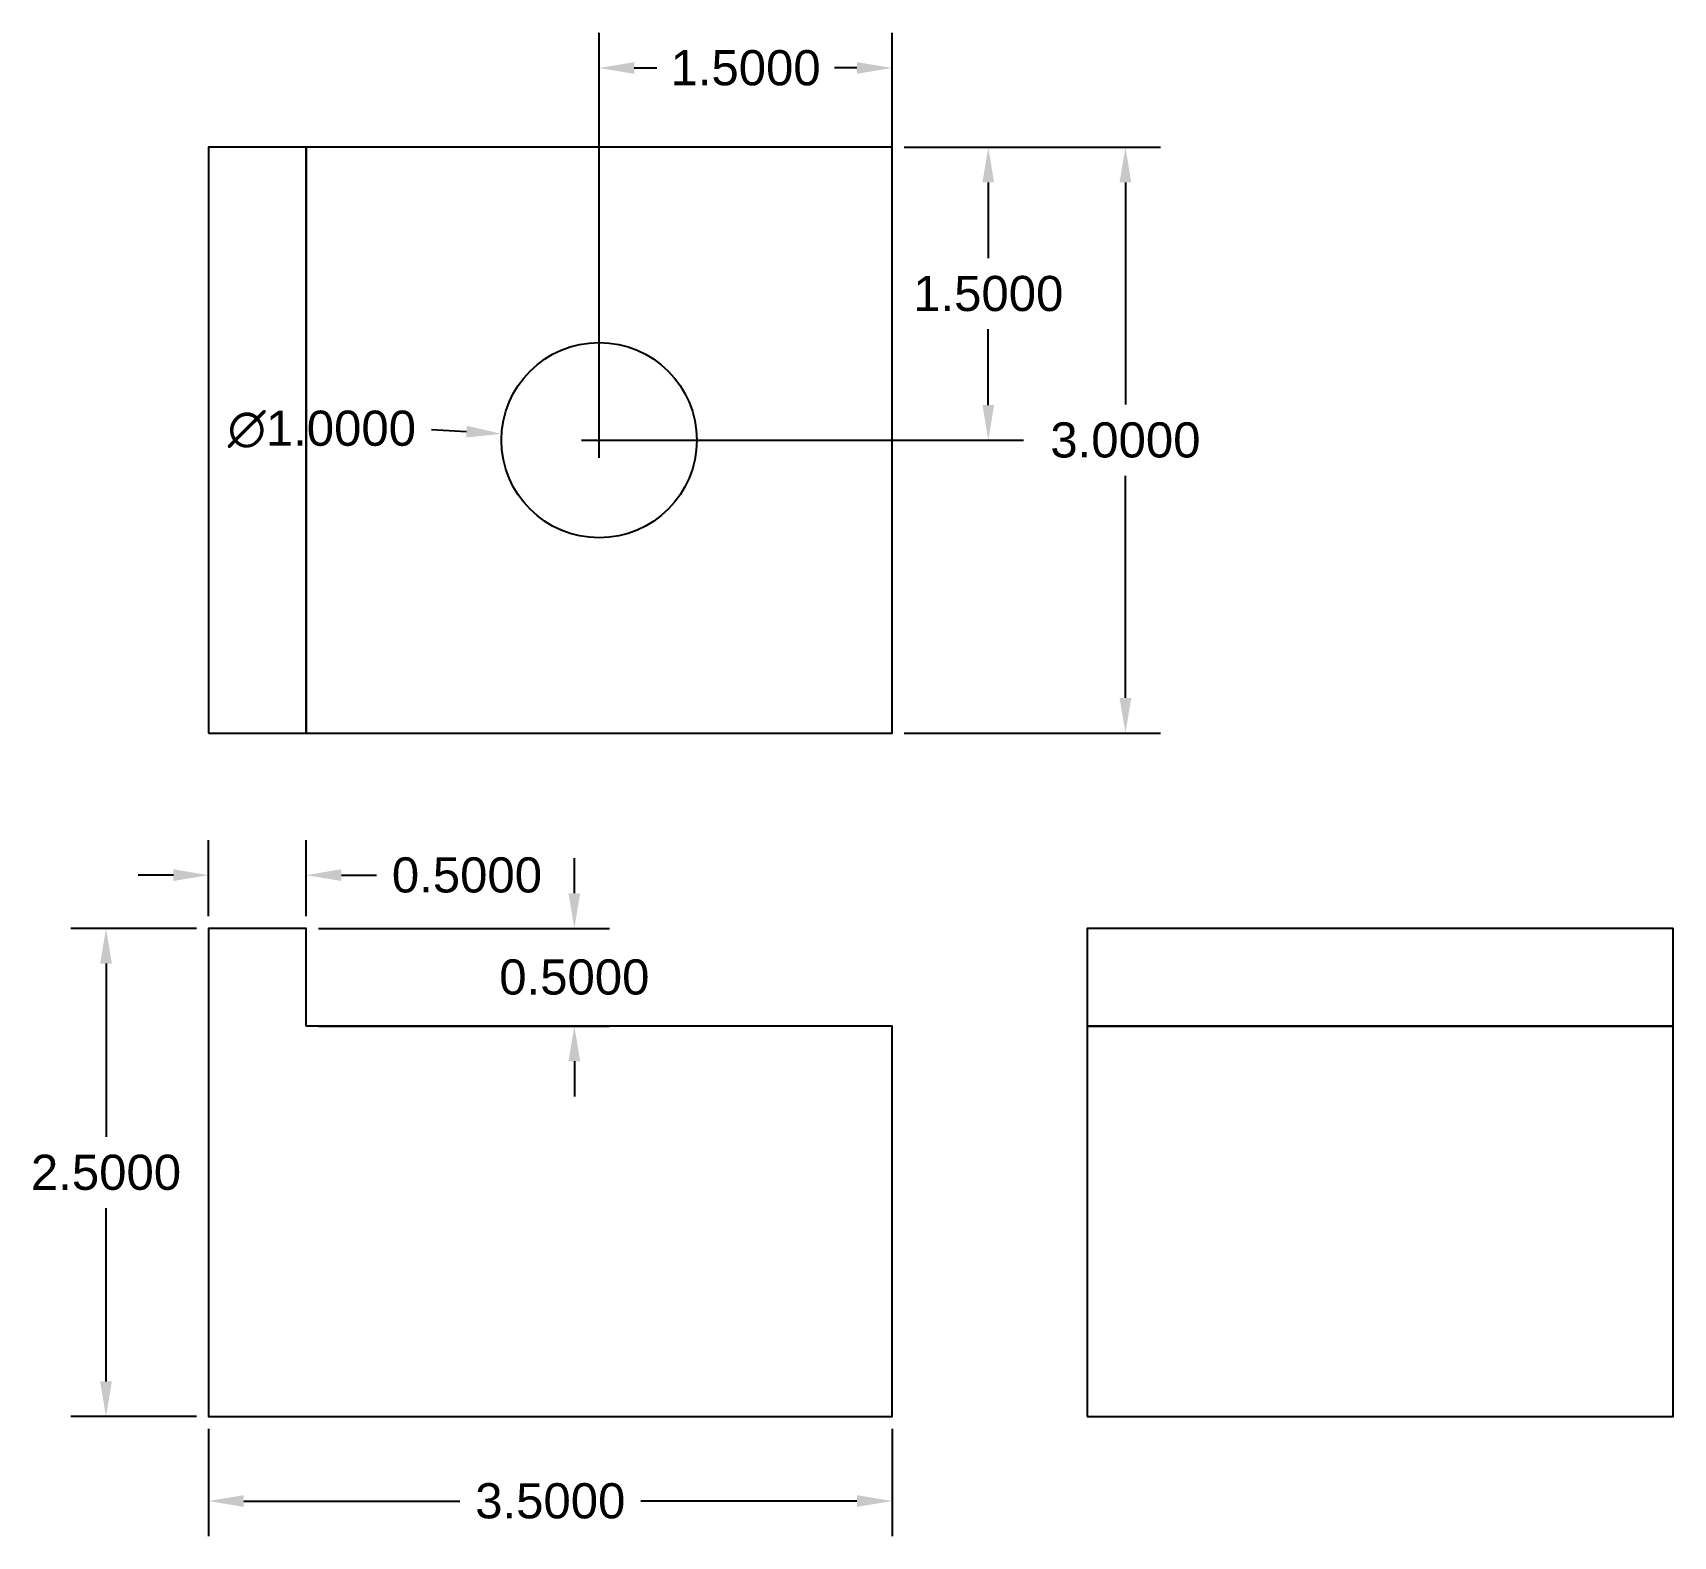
# Model space of a CAD drawing. Header units: inches. Extents: x -0.9 to 7.5, y -0.61 to 7.09.
import ezdxf

# ---------------------------------------------------------------- set-up
doc = ezdxf.new("R2010")
doc.units = ezdxf.units.IN
doc.header["$MEASUREMENT"] = 0
doc.styles.get("Standard").update_dxf_attribs({"font": 'arial.ttf'})
doc.dimstyles.get("Standard").update_dxf_attribs({"dimtxt": 0.18, "dimasz": 0.18, "dimexe": 0.18, "dimexo": 0.0625, "dimgap": 0.09, "dimtad": 0, "dimtih": 1, "dimtoh": 1, "dimdec": 4, "dimzin": 0, "dimdsep": 46, "dimtxsty": 'Standard', "dimcen": 0.09, "dimadec": 0, "dimazin": 0, "dimtfac": 1, "dimtdec": 4, "dimtofl": 0, "dimtmove": 0, "dimatfit": 3, "dimfxl": 1, "dimtolj": 1, "dimtzin": 0, "dimarcsym": 0})

# ---------------------------------------------------------------- blocks, each defined once
blk = doc.blocks.new('*D1')
at = {"color": 0, "lineweight": -2, "transparency": 16777216}
for p, q in [((3.5625, 6.5), (4.875, 6.5)), ((4.695, 6.32), (4.695, 5.182)), ((4.695, 3.68), (4.695, 4.818)), ((3.5625, 3.5), (4.875, 3.5))]:
    blk.add_line(p, q, dxfattribs=at)
at = {"color": 0, "transparency": 16777216}
for points in [[(4.665, 6.32), (4.725, 6.32), (4.695, 6.5)], [(4.665, 3.68), (4.725, 3.68), (4.695, 3.5)]]:
    blk.add_solid(points, dxfattribs=at)
at = {"layer": 'Defpoints', "color": 0, "transparency": 16777216}
for p in [(3.5, 6.5), (3.5, 3.5), (4.695, 3.5)]:
    blk.add_point(p, dxfattribs=at)
at = {"color": 0, "transparency": 16777216, "insert": (4.695, 5), "char_height": 0.18, "attachment_point": 5}
blk.add_mtext('\\A1;3.0000', dxfattribs=at)
blk = doc.blocks.new('*D2')
at = {"color": 0, "lineweight": -2, "transparency": 16777216}
for p, q in [((0, -0.0625), (0, -0.6122)), ((3.5, -0.0625), (3.5, -0.6122)), ((0.18, -0.4322), (1.2867, -0.4322)), ((3.32, -0.4322), (2.2133, -0.4322))]:
    blk.add_line(p, q, dxfattribs=at)
at = {"color": 0, "transparency": 16777216}
for points in [[(0.18, -0.4022), (0.18, -0.4622), (0, -0.4322)], [(3.32, -0.4022), (3.32, -0.4622), (3.5, -0.4322)]]:
    blk.add_solid(points, dxfattribs=at)
at = {"layer": 'Defpoints', "color": 0, "transparency": 16777216}
for p in [(0, 0), (3.5, 0), (3.5, -0.4322)]:
    blk.add_point(p, dxfattribs=at)
at = {"color": 0, "transparency": 16777216, "insert": (1.75, -0.4322), "char_height": 0.18, "attachment_point": 5}
blk.add_mtext('\\A1;3.5000', dxfattribs=at)
blk = doc.blocks.new('*D3')
at = {"color": 0, "lineweight": -2, "transparency": 16777216}
for p, q in [((-0.0625, 2.5), (-0.705, 2.5)), ((-0.525, 2.32), (-0.525, 1.4319)), ((-0.525, 0.18), (-0.525, 1.0681)), ((-0.0625, 0), (-0.705, 0))]:
    blk.add_line(p, q, dxfattribs=at)
at = {"color": 0, "transparency": 16777216}
for points in [[(-0.555, 2.32), (-0.495, 2.32), (-0.525, 2.5)], [(-0.555, 0.18), (-0.495, 0.18), (-0.525, 0)]]:
    blk.add_solid(points, dxfattribs=at)
at = {"layer": 'Defpoints', "color": 0, "transparency": 16777216}
for p in [(0, 2.5), (0, 0), (-0.525, 0)]:
    blk.add_point(p, dxfattribs=at)
at = {"color": 0, "transparency": 16777216, "insert": (-0.525, 1.25), "char_height": 0.18, "attachment_point": 5}
blk.add_mtext('\\A1;2.5000', dxfattribs=at)
blk = doc.blocks.new('*D4')
at = {"color": 0, "lineweight": -2, "transparency": 16777216}
for p, q in [((0, 2.5625), (0, 2.9526)), ((0.5, 2.5625), (0.5, 2.9526)), ((-0.18, 2.7726), (-0.36, 2.7726)), ((0.68, 2.7726), (0.86, 2.7726))]:
    blk.add_line(p, q, dxfattribs=at)
at = {"color": 0, "transparency": 16777216}
for points in [[(-0.18, 2.8026), (-0.18, 2.7426), (0, 2.7726)], [(0.68, 2.8026), (0.68, 2.7426), (0.5, 2.7726)]]:
    blk.add_solid(points, dxfattribs=at)
at = {"layer": 'Defpoints', "color": 0, "transparency": 16777216}
for p in [(0.5, 2.7726), (0, 2.5), (0.5, 2.5)]:
    blk.add_point(p, dxfattribs=at)
at = {"color": 0, "transparency": 16777216, "insert": (1.3233, 2.7726), "char_height": 0.18, "attachment_point": 5}
blk.add_mtext('\\A1;0.5000', dxfattribs=at)
blk = doc.blocks.new('*D9')
at = {"color": 0, "lineweight": -2, "transparency": 16777216}
for p, q in [((3.5625, 6.5), (4.1728, 6.5)), ((3.9928, 6.32), (3.9928, 5.9319)), ((3.9928, 5.18), (3.9928, 5.5681)), ((2.0625, 5), (4.1728, 5))]:
    blk.add_line(p, q, dxfattribs=at)
at = {"color": 0, "transparency": 16777216}
for points in [[(3.9628, 6.32), (4.0228, 6.32), (3.9928, 6.5)], [(3.9628, 5.18), (4.0228, 5.18), (3.9928, 5)]]:
    blk.add_solid(points, dxfattribs=at)
at = {"layer": 'Defpoints', "color": 0, "transparency": 16777216}
for p in [(3.5, 6.5), (3.9928, 6.5), (2, 5)]:
    blk.add_point(p, dxfattribs=at)
at = {"color": 0, "transparency": 16777216, "insert": (3.9928, 5.75), "char_height": 0.18, "attachment_point": 5}
blk.add_mtext('\\A1;1.5000', dxfattribs=at)
blk = doc.blocks.new('*D11')
at = {"color": 0, "lineweight": -2, "transparency": 16777216}
for p, q in [((2, 5.0625), (2, 7.0859)), ((3.5, 5.0625), (3.5, 7.0859)), ((2.18, 6.9059), (2.2952, 6.9059)), ((3.32, 6.9059), (3.2048, 6.9059))]:
    blk.add_line(p, q, dxfattribs=at)
at = {"color": 0, "transparency": 16777216}
for points in [[(2.18, 6.9359), (2.18, 6.8759), (2, 6.9059)], [(3.32, 6.9359), (3.32, 6.8759), (3.5, 6.9059)]]:
    blk.add_solid(points, dxfattribs=at)
at = {"layer": 'Defpoints', "color": 0, "transparency": 16777216}
for p in [(3.5, 6.9059), (2, 5), (3.5, 5)]:
    blk.add_point(p, dxfattribs=at)
at = {"color": 0, "transparency": 16777216, "insert": (2.75, 6.9059), "char_height": 0.18, "attachment_point": 5}
blk.add_mtext('\\A1;1.5000', dxfattribs=at)
blk = doc.blocks.new('*D12')
at = {"color": 0, "lineweight": -2, "transparency": 16777216}
for p, q in [((1.1418, 5.0553), (1.3214, 5.0437)), ((2, 4.91), (2, 5.09)), ((1.91, 5), (2.09, 5))]:
    blk.add_line(p, q, dxfattribs=at)
at = {"color": 0, "transparency": 16777216}
blk.add_solid([(1.3233, 5.0737), (1.3195, 5.0138), (1.501, 5.0321)], dxfattribs=at)
at = {"layer": 'Defpoints', "color": 0, "transparency": 16777216}
for p in [(1.501, 5.0321), (2.499, 4.9679)]:
    blk.add_point(p, dxfattribs=at)
at = {"color": 0, "transparency": 16777216, "insert": (0.5805, 5.0553), "char_height": 0.18, "attachment_point": 5}
blk.add_mtext('\\A1;∅1.0000', dxfattribs=at)
blk = doc.blocks.new('*D13')
at = {"color": 0, "lineweight": -2, "transparency": 16777216}
for p, q in [((1.8732, 2.68), (1.8732, 2.86)), ((0.5625, 2.5), (2.0532, 2.5)), ((0.5625, 2), (2.0532, 2)), ((1.8732, 1.82), (1.8732, 1.64))]:
    blk.add_line(p, q, dxfattribs=at)
at = {"color": 0, "transparency": 16777216}
for points in [[(1.8432, 2.68), (1.9032, 2.68), (1.8732, 2.5)], [(1.8432, 1.82), (1.9032, 1.82), (1.8732, 2)]]:
    blk.add_solid(points, dxfattribs=at)
at = {"layer": 'Defpoints', "color": 0, "transparency": 16777216}
for p in [(0.5, 2.5), (0.5, 2), (1.8732, 2)]:
    blk.add_point(p, dxfattribs=at)
at = {"color": 0, "transparency": 16777216, "insert": (1.8732, 2.25), "char_height": 0.18, "attachment_point": 5}
blk.add_mtext('\\A1;0.5000', dxfattribs=at)

msp = doc.modelspace()

# ---------------------------------------------------------------- linework, layer by layer
for points in [[(0, 3.5), (0.5, 3.5), (0.5, 6.5), (0, 6.5)], [(0.5, 3.5), (3.5, 3.5), (3.5, 6.5), (0.5, 6.5)], [(4.5, 2), (7.5, 2), (7.5, 2.5), (4.5, 2.5)], [(4.5, 0), (7.5, 0), (7.5, 2), (4.5, 2)]]:
    msp.add_lwpolyline(points, close=True)
for points in [[(0.5, 2), (0.5, 2.5), (0, 2.5), (0, 2)], [(0, 2), (0, 0), (3.5, 0), (3.5, 2), (0.5, 2)]]:
    msp.add_lwpolyline(points)
msp.add_circle((2, 5), 0.5)

# ---------------------------------------------------------------- dimensions: what is measured, and where the dimension line sits
for base, p1, p2, picture, middle in [((3.5, 6.90589), (2, 5), (3.5, 5), '*D11', (2.75, 6.90589)), ((0.5, 2.77259), (0, 2.5), (0.5, 2.5), '*D4', (1.32332, 2.77259)), ((3.5, -0.43224), (0, 0), (3.5, 0), '*D2', (1.75, -0.43224))]:
    dim = msp.add_linear_dim(base=base, p1=p1, p2=p2, dimstyle='Standard')
    dim.commit()
    dim.dimension.update_dxf_attribs({"geometry": picture, "text_midpoint": middle})
for base, p1, p2, picture, middle in [((3.99276, 6.5), (2, 5), (3.5, 6.5), '*D9', (3.99276, 5.75)), ((4.695, 3.5), (3.5, 6.5), (3.5, 3.5), '*D1', (4.695, 5)), ((1.8732, 2), (0.5, 2.5), (0.5, 2), '*D13', (1.8732, 2.25)), ((-0.525, 0), (0, 2.5), (0, 0), '*D3', (-0.525, 1.25))]:
    dim = msp.add_linear_dim(base=base, p1=p1, p2=p2, angle=90, dimstyle='Standard')
    dim.commit()
    dim.dimension.update_dxf_attribs({"geometry": picture, "text_midpoint": middle})
dim = msp.add_diameter_dim_2p(p1=(2.49897, 4.96786), p2=(1.50103, 5.03214), dimstyle='Standard')
dim.commit()
dim.dimension.update_dxf_attribs({"geometry": '*D12', "text_midpoint": (0.58054, 5.05529)})

doc.saveas('drawing.dxf')
